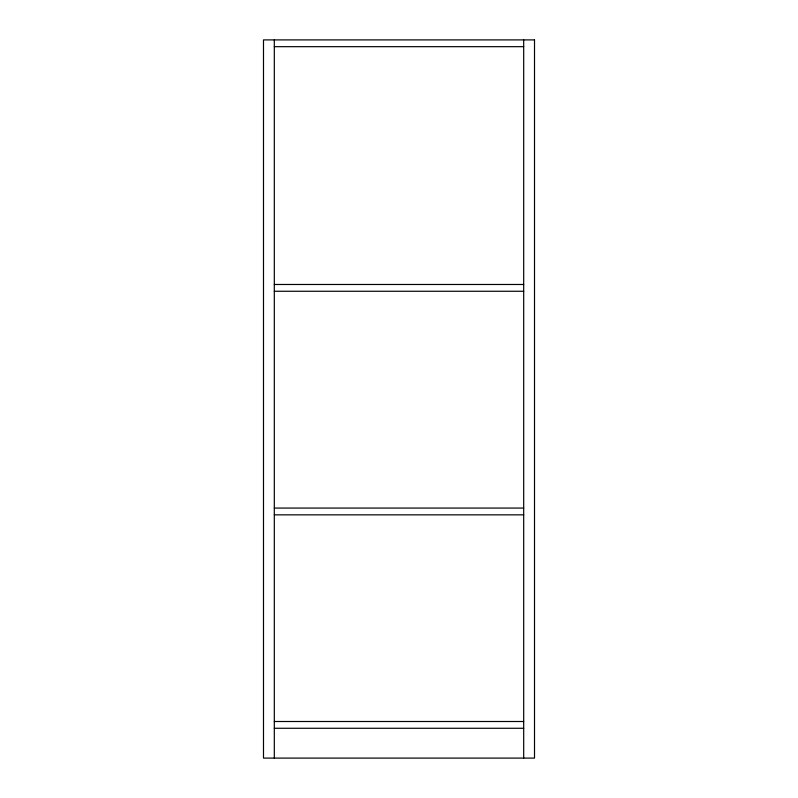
<?xml version="1.0" encoding="UTF-8"?>
<svg xmlns="http://www.w3.org/2000/svg" width="798" height="798" viewBox="0 0 798 798"><rect width="100%" height="100%" fill="white"/><g stroke="black" fill="none" stroke-linecap="round" stroke-linejoin="round"><path stroke-width="1.2" d="M274.312 46.673L523.688 46.673M274.312 284.477L523.688 284.477M274.312 291.26L523.688 291.26M274.312 508.067L523.688 508.067M274.312 514.85L523.688 514.85M274.312 721.502L523.688 721.502M274.312 728.275L523.688 728.275M523.688 39.9L523.688 758.1M274.312 39.9L274.312 758.1M534.51 39.9L263.49 39.9L263.49 758.1L534.51 758.1L534.51 39.9"/></g></svg>
